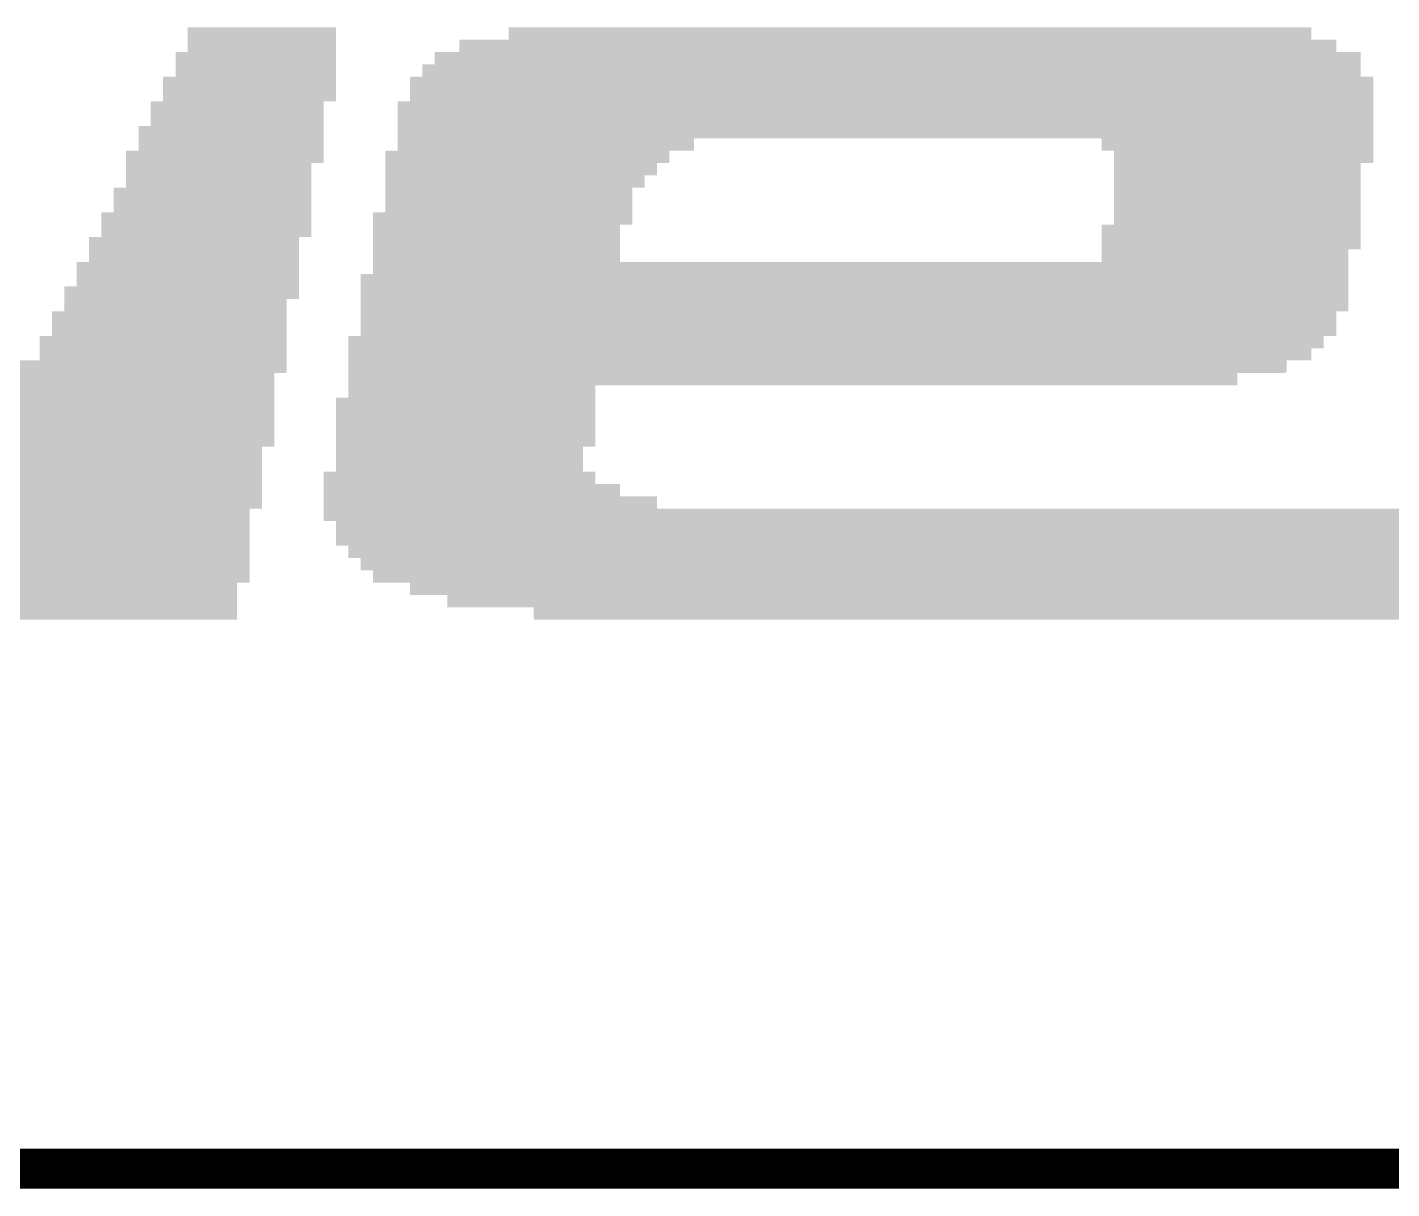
# Model space of a CAD drawing. Extents: x -8 to 142, y 0 to 126.
# Drawn here: x 28.26 to 35.08, y 115.6 to 121.41 of the extents above; entities that cross this region are included whole.
import ezdxf

# ---------------------------------------------------------------- set-up
doc = ezdxf.new("R2010")
doc.units = 0
doc.layers.add('02_ASSY1_GBR', color=6, linetype='CONTINUOUS')

msp = doc.modelspace()

# ---------------------------------------------------------------- linework, layer by layer
at = {"layer": '02_ASSY1_GBR', "const_width": 0.2}
msp.add_lwpolyline([(41.7, 125.7), (-8.3, 125.7), (-8.3, 115.7), (41.7, 115.7)], dxfattribs=at)
at = {"layer": '02_ASSY1_GBR'}
for points in [[(29.06, 121.285148), (29.060018, 121.407852), (29.800992, 121.285148), (29.801, 121.407852)], [(29.060018, 121.407852), (29.06002, 121.407946), (29.801, 121.407852), (29.801094, 121.407946)], [(29.06002, 121.407946), (29.060054, 121.40798), (29.801094, 121.407946), (29.801128, 121.40798)], [(29.060054, 121.40798), (29.060074, 121.408), (29.801128, 121.40798), (29.862926, 121.408)], [(29.060074, 121.408), (29.121872, 121.40802), (29.862926, 121.408), (29.862946, 121.40802)], [(30.665, 121.346148), (30.665018, 121.407926), (34.67702, 121.346148), (34.677, 121.407926)], [(30.665018, 121.407926), (30.66502, 121.407946), (34.677, 121.407926), (34.67698, 121.407946)], [(30.66502, 121.407946), (30.665054, 121.40798), (34.67698, 121.407946), (34.676946, 121.40798)], [(30.665054, 121.40798), (30.665074, 121.408), (34.676946, 121.40798), (30.665074, 121.408)], [(30.418, 121.285148), (30.418018, 121.345926), (34.80102, 121.285148), (34.801, 121.345926)], [(30.418018, 121.345926), (30.41802, 121.345946), (34.801, 121.345926), (34.80098, 121.345946)], [(30.41802, 121.345946), (30.418054, 121.34598), (34.80098, 121.345946), (34.800946, 121.34598)], [(30.418054, 121.34598), (30.418074, 121.346), (34.800946, 121.34598), (34.677148, 121.346)], [(30.418074, 121.346), (30.664872, 121.34602), (34.677148, 121.346), (34.677128, 121.34602)], [(30.664872, 121.34602), (30.66498, 121.346128), (34.677128, 121.34602), (34.67702, 121.346128)], [(30.66498, 121.346128), (30.665, 121.346148), (34.67702, 121.346128), (34.67702, 121.346148)], [(28.999, 121.161148), (28.99902, 121.284946), (29.800986, 121.161148), (29.800992, 121.284946)], [(28.99902, 121.284946), (28.999074, 121.285), (29.800992, 121.284946), (29.800992, 121.285)], [(28.999074, 121.285), (29.059872, 121.28502), (29.800992, 121.285), (29.800992, 121.28502)], [(29.059872, 121.28502), (29.06, 121.285148), (29.800992, 121.28502), (29.800992, 121.285148)], [(30.295, 121.223148), (30.295018, 121.284926), (34.92401, 121.223148), (34.924, 121.284926)], [(30.295018, 121.284926), (30.29502, 121.284946), (34.924, 121.284926), (34.92398, 121.284946)], [(30.29502, 121.284946), (30.295054, 121.28498), (34.92398, 121.284946), (34.923946, 121.28498)], [(30.295054, 121.28498), (30.295074, 121.285), (34.923946, 121.28498), (34.801148, 121.285)], [(30.295074, 121.285), (30.417872, 121.28502), (34.801148, 121.285), (34.801128, 121.28502)], [(30.417872, 121.28502), (30.41798, 121.285128), (34.801128, 121.28502), (34.80102, 121.285128)], [(30.41798, 121.285128), (30.418, 121.285148), (34.80102, 121.285128), (34.80102, 121.285148)], [(30.233, 121.161148), (30.23302, 121.222946), (34.92402, 121.161148), (34.924012, 121.222946)], [(30.23302, 121.222946), (30.233074, 121.223), (34.924012, 121.222946), (34.924012, 121.223)], [(30.233074, 121.223), (30.294872, 121.22302), (34.924012, 121.223), (34.924012, 121.22302)], [(30.294872, 121.22302), (30.295, 121.223148), (34.924012, 121.22302), (34.92401, 121.223148)], [(28.937, 121.038148), (28.93702, 121.160946), (29.80098, 121.038148), (29.800986, 121.160946)], [(28.93702, 121.160946), (28.937074, 121.161), (29.800986, 121.160946), (29.800986, 121.161)], [(28.937074, 121.161), (28.998872, 121.16102), (29.800986, 121.161), (29.800986, 121.16102)], [(28.998872, 121.16102), (28.999, 121.161148), (29.800986, 121.16102), (29.800986, 121.161148)], [(30.171, 121.038148), (30.171018, 121.160926), (34.985994, 121.038148), (34.986, 121.160926)], [(30.171018, 121.160926), (30.17102, 121.160946), (34.986, 121.160926), (34.98598, 121.160946)], [(30.17102, 121.160946), (30.171054, 121.16098), (34.98598, 121.160946), (34.985946, 121.16098)], [(30.171054, 121.16098), (30.171074, 121.161), (34.985946, 121.16098), (34.924148, 121.161)], [(30.171074, 121.161), (30.232872, 121.16102), (34.924148, 121.161), (34.924128, 121.16102)], [(30.232872, 121.16102), (30.23298, 121.161128), (34.924128, 121.16102), (34.92402, 121.161128)], [(30.23298, 121.161128), (30.233, 121.161148), (34.92402, 121.161128), (34.92402, 121.161148)], [(28.875, 120.914148), (28.875018, 121.037852), (29.73899, 120.914148), (29.739, 121.037852)], [(28.875018, 121.037852), (28.87502, 121.037946), (29.739, 121.037852), (29.739094, 121.037946)], [(28.87502, 121.037946), (28.875054, 121.03798), (29.739094, 121.037946), (29.739128, 121.03798)], [(28.875054, 121.03798), (28.875074, 121.038), (29.739128, 121.03798), (29.800926, 121.038)], [(28.875074, 121.038), (28.936872, 121.03802), (29.800926, 121.038), (29.800946, 121.03802)], [(28.936872, 121.03802), (28.936906, 121.038054), (29.800946, 121.03802), (29.80098, 121.038054)], [(28.936906, 121.038054), (28.937, 121.038148), (29.80098, 121.038054), (29.80098, 121.038148)], [(30.110004, 120.853), (30.11002, 121.037946), (34.985984, 120.853), (34.985994, 121.037946)], [(30.11002, 121.037946), (30.110074, 121.038), (34.985994, 121.037946), (34.985994, 121.038)], [(30.110074, 121.038), (30.170872, 121.03802), (34.985994, 121.038), (34.985994, 121.03802)], [(30.170872, 121.03802), (30.171, 121.038148), (34.985994, 121.03802), (34.985994, 121.038148)], [(28.814, 120.791148), (28.81402, 120.913946), (29.738984, 120.791148), (29.73899, 120.913946)], [(28.81402, 120.913946), (28.814074, 120.914), (29.73899, 120.913946), (29.73899, 120.914)], [(28.814074, 120.914), (28.874872, 120.91402), (29.73899, 120.914), (29.73899, 120.91402)], [(28.874872, 120.91402), (28.875, 120.914148), (29.73899, 120.91402), (29.73899, 120.914148)], [(28.813872, 120.79102), (28.814, 120.791148), (29.738984, 120.79102), (29.738984, 120.791148)], [(30.109906, 120.791054), (30.11, 120.791148), (31.59098, 120.791054), (31.59098, 120.791148)], [(30.11, 120.791148), (30.110004, 120.852852), (31.59098, 120.791148), (31.591, 120.852852)], [(30.110004, 120.85298), (30.110004, 120.853), (31.591128, 120.85298), (33.627852, 120.853)], [(30.110004, 120.852852), (30.110004, 120.85298), (31.591, 120.852852), (31.591128, 120.85298)], [(33.62798, 120.852872), (33.627852, 120.853), (34.985984, 120.852872), (34.985984, 120.853)], [(33.628, 120.791074), (33.62798, 120.852872), (34.985982, 120.791074), (34.985984, 120.852872)], [(33.628054, 120.79102), (33.628, 120.791074), (34.985982, 120.79102), (34.985982, 120.791074)], [(28.752, 120.606148), (28.752012, 120.728852), (29.677992, 120.606148), (29.678, 120.728852)], [(28.752012, 120.729054), (28.75202, 120.790946), (29.73898, 120.729054), (29.738984, 120.790946)], [(28.752012, 120.729), (28.752012, 120.729054), (29.738926, 120.729), (29.73898, 120.729054)], [(28.752012, 120.72898), (28.752012, 120.729), (29.678128, 120.72898), (29.738926, 120.729)], [(28.752012, 120.728852), (28.752012, 120.72898), (29.678, 120.728852), (29.678128, 120.72898)], [(28.75202, 120.790946), (28.752074, 120.791), (29.738984, 120.790946), (29.738984, 120.791)], [(28.752074, 120.791), (28.813872, 120.79102), (29.738984, 120.791), (29.738984, 120.79102)], [(30.04801, 120.667054), (30.048014, 120.728852), (31.40598, 120.667054), (31.406, 120.728852)], [(30.048014, 120.729054), (30.048018, 120.790852), (31.46798, 120.729054), (31.468, 120.790852)], [(30.048014, 120.729), (30.048014, 120.729054), (31.467926, 120.729), (31.46798, 120.729054)], [(30.048014, 120.72898), (30.048014, 120.729), (31.406128, 120.72898), (31.467926, 120.729)], [(30.048014, 120.728852), (30.048014, 120.72898), (31.406, 120.728852), (31.406128, 120.72898)], [(30.048018, 120.790852), (30.04802, 120.790946), (31.468, 120.790852), (31.468094, 120.790946)], [(30.04802, 120.790946), (30.048054, 120.79098), (31.468094, 120.790946), (31.468128, 120.79098)], [(30.048054, 120.79098), (30.048074, 120.791), (31.468128, 120.79098), (31.590926, 120.791)], [(30.048074, 120.791), (30.109872, 120.79102), (31.590926, 120.791), (31.590946, 120.79102)], [(30.109872, 120.79102), (30.109906, 120.791054), (31.590946, 120.79102), (31.59098, 120.791054)], [(33.689852, 120.791), (33.628054, 120.79102), (34.985982, 120.791), (34.985982, 120.79102)], [(33.68998, 120.790872), (33.689852, 120.791), (34.985982, 120.790872), (34.985982, 120.791)], [(33.689984, 120.729054), (33.68998, 120.790872), (34.98598, 120.729054), (34.985982, 120.790872)], [(33.689984, 120.729), (33.689984, 120.729054), (34.985926, 120.729), (34.98598, 120.729054)], [(33.689984, 120.72898), (33.689984, 120.729), (34.924128, 120.72898), (34.985926, 120.729)], [(33.689984, 120.728852), (33.689984, 120.72898), (34.924, 120.728852), (34.924128, 120.72898)], [(33.69, 120.421148), (33.689984, 120.728852), (34.923984, 120.421148), (34.924, 120.728852)], [(30.048008, 120.606054), (30.04801, 120.666852), (31.34398, 120.606054), (31.344, 120.666852)], [(30.04801, 120.667), (30.04801, 120.667054), (31.405926, 120.667), (31.40598, 120.667054)], [(30.04801, 120.66698), (30.04801, 120.667), (31.344128, 120.66698), (31.405926, 120.667)], [(30.04801, 120.666852), (30.04801, 120.66698), (31.344, 120.666852), (31.344128, 120.66698)], [(28.69, 120.482148), (28.69002, 120.605946), (29.677986, 120.482148), (29.677992, 120.605946)], [(28.69002, 120.605946), (28.690074, 120.606), (29.677992, 120.605946), (29.677992, 120.606)], [(28.690074, 120.606), (28.751872, 120.60602), (29.677992, 120.606), (29.677992, 120.60602)], [(28.751872, 120.60602), (28.752, 120.606148), (29.677992, 120.60602), (29.677992, 120.606148)], [(30.048, 120.482148), (30.048008, 120.605852), (31.281986, 120.482148), (31.282, 120.605852)], [(30.048008, 120.606), (30.048008, 120.606054), (31.343926, 120.606), (31.34398, 120.606054)], [(30.048008, 120.60598), (30.048008, 120.606), (31.282128, 120.60598), (31.343926, 120.606)], [(30.048008, 120.605852), (30.048008, 120.60598), (31.282, 120.605852), (31.282128, 120.60598)], [(28.628, 120.359148), (28.62802, 120.481946), (29.67798, 120.359148), (29.677986, 120.481946)], [(28.62802, 120.481946), (28.628074, 120.482), (29.677986, 120.481946), (29.677986, 120.482)], [(28.628074, 120.482), (28.689872, 120.48202), (29.677986, 120.482), (29.677986, 120.48202)], [(28.689872, 120.48202), (28.69, 120.482148), (29.677986, 120.48202), (29.677986, 120.482148)], [(29.986016, 120.421054), (29.98602, 120.481946), (31.28198, 120.421054), (31.281986, 120.481946)], [(29.98602, 120.481946), (29.986074, 120.482), (31.281986, 120.481946), (31.281986, 120.482)], [(29.986074, 120.482), (30.047872, 120.48202), (31.281986, 120.482), (31.281986, 120.48202)], [(30.047872, 120.48202), (30.048, 120.482148), (31.281986, 120.48202), (31.281986, 120.482148)], [(29.986002, 120.235128), (29.986016, 120.420852), (31.22102, 120.235128), (31.221, 120.420852)], [(29.986016, 120.421), (29.986016, 120.421054), (31.281926, 120.421), (31.28198, 120.421054)], [(29.986016, 120.42098), (29.986016, 120.421), (31.221128, 120.42098), (31.281926, 120.421)], [(29.986016, 120.420852), (29.986016, 120.42098), (31.221, 120.420852), (31.221128, 120.42098)], [(33.628006, 120.297054), (33.62802, 120.420946), (34.92398, 120.297054), (34.923984, 120.420946)], [(33.62802, 120.420946), (33.628074, 120.421), (34.923984, 120.420946), (34.923984, 120.421)], [(33.628074, 120.421), (33.689872, 120.42102), (34.923984, 120.421), (34.923984, 120.42102)], [(33.689872, 120.42102), (33.69, 120.421148), (34.923984, 120.42102), (34.923984, 120.421148)], [(28.567, 120.235148), (28.567018, 120.358852), (29.61599, 120.235148), (29.616, 120.358852)], [(28.567018, 120.358852), (28.56702, 120.358946), (29.616, 120.358852), (29.616094, 120.358946)], [(28.56702, 120.358946), (28.567054, 120.35898), (29.616094, 120.358946), (29.616128, 120.35898)], [(28.567054, 120.35898), (28.567074, 120.359), (29.616128, 120.35898), (29.677926, 120.359)], [(28.567074, 120.359), (28.627872, 120.35902), (29.677926, 120.359), (29.677946, 120.35902)], [(28.627872, 120.35902), (28.627906, 120.359054), (29.677946, 120.35902), (29.67798, 120.359054)], [(28.627906, 120.359054), (28.628, 120.359148), (29.67798, 120.359054), (29.67798, 120.359148)], [(33.628, 120.235128), (33.628006, 120.296852), (34.86198, 120.235128), (34.862, 120.296852)], [(33.628006, 120.297), (33.628006, 120.297054), (34.923926, 120.297), (34.92398, 120.297054)], [(33.628006, 120.29698), (33.628006, 120.297), (34.862128, 120.29698), (34.923926, 120.297)], [(33.628006, 120.296852), (33.628006, 120.29698), (34.862, 120.296852), (34.862128, 120.29698)], [(28.505, 120.112148), (28.50502, 120.234946), (29.615984, 120.112148), (29.61599, 120.234946)], [(28.50502, 120.234946), (28.505074, 120.235), (29.61599, 120.234946), (29.61599, 120.235)], [(28.505074, 120.235), (28.566872, 120.23502), (29.61599, 120.235), (29.61599, 120.23502)], [(28.566872, 120.23502), (28.567, 120.235148), (29.61599, 120.23502), (29.61599, 120.235148)], [(29.986, 120.174148), (29.986002, 120.23498), (34.86198, 120.174148), (34.86198, 120.23498)], [(29.986002, 120.235), (29.986002, 120.235128), (31.221148, 120.235), (31.22102, 120.235128)], [(29.986002, 120.23498), (29.986002, 120.235), (34.86198, 120.23498), (34.86198, 120.235)], [(33.627872, 120.235), (33.628, 120.235128), (34.86198, 120.235), (34.86198, 120.235128)], [(28.44301, 120.050054), (28.44302, 120.111946), (29.61598, 120.050054), (29.615984, 120.111946)], [(28.44302, 120.111946), (28.443074, 120.112), (29.615984, 120.111946), (29.615984, 120.112)], [(28.443074, 120.112), (28.504872, 120.11202), (29.615984, 120.112), (29.615984, 120.11202)], [(28.504872, 120.11202), (28.505, 120.112148), (29.615984, 120.11202), (29.615984, 120.112148)], [(29.925006, 119.988054), (29.92502, 120.173946), (34.86198, 119.988054), (34.86198, 120.173946)], [(29.92502, 120.173946), (29.925074, 120.174), (34.86198, 120.173946), (34.86198, 120.174)], [(29.925074, 120.174), (29.985872, 120.17402), (34.86198, 120.174), (34.86198, 120.17402)], [(29.985872, 120.17402), (29.986, 120.174148), (34.86198, 120.17402), (34.86198, 120.174148)], [(28.443, 119.988148), (28.443008, 120.049852), (29.553996, 119.988148), (29.554, 120.049852)], [(28.443008, 120.05), (28.44301, 120.050054), (29.615926, 120.05), (29.61598, 120.050054)], [(28.443008, 120.04998), (28.443008, 120.05), (29.554128, 120.04998), (29.615926, 120.05)], [(28.443008, 120.049852), (28.443008, 120.04998), (29.554, 120.049852), (29.554128, 120.04998)], [(28.382, 119.865148), (28.38202, 119.987946), (29.55399, 119.865148), (29.553996, 119.987946)], [(28.38202, 119.987946), (28.382074, 119.988), (29.553996, 119.987946), (29.553996, 119.988)], [(28.382074, 119.988), (28.442872, 119.98802), (29.553996, 119.988), (29.553996, 119.98802)], [(28.442872, 119.98802), (28.443, 119.988148), (29.553996, 119.98802), (29.553996, 119.988148)], [(29.925, 119.865148), (29.925006, 119.987852), (34.80098, 119.865148), (34.801, 119.987852)], [(29.925006, 119.988), (29.925006, 119.988054), (34.861926, 119.988), (34.86198, 119.988054)], [(29.925006, 119.98798), (29.925006, 119.988), (34.801128, 119.98798), (34.861926, 119.988)], [(29.925006, 119.987852), (29.925006, 119.98798), (34.801, 119.987852), (34.801128, 119.98798)], [(28.32, 119.742148), (28.32002, 119.864946), (29.553982, 119.742148), (29.553988, 119.864946)], [(28.32002, 119.864946), (28.320074, 119.865), (29.553988, 119.864946), (29.55399, 119.865)], [(28.320074, 119.865), (28.381872, 119.86502), (29.55399, 119.865), (29.55399, 119.86502)], [(28.381872, 119.86502), (28.382, 119.865148), (29.55399, 119.86502), (29.55399, 119.865148)], [(29.86302, 119.864946), (29.863054, 119.86498), (34.739094, 119.864946), (34.739128, 119.86498)], [(29.86302, 119.864852), (29.86302, 119.864946), (34.739, 119.864852), (34.739094, 119.864946)], [(29.86302, 119.803054), (29.86302, 119.864852), (34.73898, 119.803054), (34.739, 119.864852)], [(29.863054, 119.86498), (29.863074, 119.865), (34.739128, 119.86498), (34.800926, 119.865)], [(29.863074, 119.865), (29.924872, 119.86502), (34.800926, 119.865), (34.800946, 119.86502)], [(29.924872, 119.86502), (29.924906, 119.865054), (34.800946, 119.86502), (34.80098, 119.865054)], [(29.924906, 119.865054), (29.925, 119.865148), (34.80098, 119.865054), (34.80098, 119.865148)], [(29.86302, 119.803), (29.86302, 119.803054), (34.738926, 119.803), (34.73898, 119.803054)], [(29.86302, 119.80298), (29.86302, 119.803), (34.677128, 119.80298), (34.738926, 119.803)], [(29.86302, 119.802852), (29.86302, 119.80298), (34.677, 119.802852), (34.677128, 119.80298)], [(29.86302, 119.742054), (29.86302, 119.802852), (34.67698, 119.742054), (34.677, 119.802852)], [(27.209, 119.680074), (27.20899, 119.742), (29.55398, 119.680074), (29.553982, 119.742)], [(28.196148, 119.742), (28.319872, 119.74202), (29.553982, 119.742), (29.553982, 119.74202)], [(28.319872, 119.74202), (28.32, 119.742148), (29.553982, 119.74202), (29.553982, 119.742148)], [(29.86302, 119.742), (29.86302, 119.742054), (34.676926, 119.742), (34.67698, 119.742054)], [(29.86302, 119.74198), (29.86302, 119.742), (34.554128, 119.74198), (34.676926, 119.742)], [(29.86302, 119.741852), (29.86302, 119.74198), (34.554, 119.741852), (34.554128, 119.74198)], [(29.86302, 119.680054), (29.86302, 119.741852), (34.55398, 119.680054), (34.554, 119.741852)], [(27.20902, 119.680054), (27.209, 119.680074), (29.55398, 119.680054), (29.55398, 119.680074)], [(27.209054, 119.68002), (27.20902, 119.680054), (29.553946, 119.68002), (29.55398, 119.680054)], [(27.270852, 119.68), (27.209054, 119.68002), (29.553926, 119.68), (29.553946, 119.68002)], [(27.270872, 119.67998), (27.270852, 119.68), (29.493128, 119.67998), (29.553926, 119.68)], [(27.27098, 119.679872), (27.270872, 119.67998), (29.49302, 119.679872), (29.493128, 119.67998)], [(27.270982, 119.679852), (27.27098, 119.679872), (29.493, 119.679852), (29.49302, 119.679872)], [(27.271, 119.556074), (27.270982, 119.679852), (29.492992, 119.556074), (29.493, 119.679852)], [(29.86302, 119.68), (29.86302, 119.680054), (34.553926, 119.68), (34.55398, 119.680054)], [(29.86302, 119.67998), (29.86302, 119.68), (34.307128, 119.67998), (34.553926, 119.68)], [(29.86302, 119.679852), (29.86302, 119.67998), (34.307, 119.679852), (34.307128, 119.67998)], [(29.86302, 119.618054), (29.86302, 119.679852), (34.30698, 119.618054), (34.307, 119.679852)], [(29.863, 119.556148), (29.863018, 119.617852), (31.096994, 119.556148), (31.097, 119.617852)], [(29.863018, 119.61798), (29.86302, 119.618), (31.097128, 119.61798), (34.306926, 119.618)], [(29.863018, 119.617852), (29.863018, 119.61798), (31.097, 119.617852), (31.097128, 119.61798)], [(29.86302, 119.618), (29.86302, 119.618054), (34.306926, 119.618), (34.30698, 119.618054)], [(27.271054, 119.55602), (27.271, 119.556074), (29.492992, 119.55602), (29.492992, 119.556074)], [(27.331852, 119.556), (27.271054, 119.55602), (29.492992, 119.556), (29.492992, 119.55602)], [(27.33198, 119.555872), (27.331852, 119.556), (29.492992, 119.555872), (29.492992, 119.556)], [(27.332, 119.433074), (27.33198, 119.555872), (29.492986, 119.433074), (29.492992, 119.555872)], [(29.801006, 119.310054), (29.80102, 119.555946), (31.09698, 119.310054), (31.096994, 119.555946)], [(29.80102, 119.555946), (29.801074, 119.556), (31.096994, 119.555946), (31.096994, 119.556)], [(29.801074, 119.556), (29.862872, 119.55602), (31.096994, 119.556), (31.096994, 119.55602)], [(29.862872, 119.55602), (29.863, 119.556148), (31.096994, 119.55602), (31.096994, 119.556148)], [(27.332054, 119.43302), (27.332, 119.433074), (29.492986, 119.43302), (29.492986, 119.433074)], [(27.393852, 119.433), (27.332054, 119.43302), (29.492986, 119.433), (29.492986, 119.43302)], [(27.39398, 119.432872), (27.393852, 119.433), (29.492986, 119.432872), (29.492986, 119.433)], [(27.394, 119.310074), (27.39398, 119.432872), (29.49298, 119.310074), (29.492986, 119.432872)], [(27.39402, 119.310054), (27.394, 119.310074), (29.49298, 119.310054), (29.49298, 119.310074)], [(27.394054, 119.31002), (27.39402, 119.310054), (29.492946, 119.31002), (29.49298, 119.310054)], [(27.455852, 119.31), (27.394054, 119.31002), (29.492926, 119.31), (29.492946, 119.31002)], [(27.455872, 119.30998), (27.455852, 119.31), (29.431128, 119.30998), (29.492926, 119.31)], [(27.45598, 119.309872), (27.455872, 119.30998), (29.43102, 119.309872), (29.431128, 119.30998)], [(27.455982, 119.309852), (27.45598, 119.309872), (29.431, 119.309852), (29.43102, 119.309872)], [(27.456, 119.248074), (27.455982, 119.309852), (29.430994, 119.248074), (29.431, 119.309852)], [(29.801, 119.186148), (29.801006, 119.309852), (31.03602, 119.186148), (31.036, 119.309852)], [(29.801006, 119.31), (29.801006, 119.310054), (31.096926, 119.31), (31.09698, 119.310054)], [(29.801006, 119.30998), (29.801006, 119.31), (31.036128, 119.30998), (31.096926, 119.31)], [(29.801006, 119.309852), (29.801006, 119.30998), (31.036, 119.309852), (31.036128, 119.30998)], [(27.456054, 119.24802), (27.456, 119.248074), (29.430994, 119.24802), (29.430994, 119.248074)], [(27.516852, 119.248), (27.456054, 119.24802), (29.430994, 119.248), (29.430994, 119.24802)], [(27.51698, 119.247872), (27.516852, 119.248), (29.430994, 119.247872), (29.430994, 119.248)], [(27.517, 119.124074), (27.51698, 119.247872), (29.430986, 119.124074), (29.430994, 119.247872)], [(29.73902, 119.185946), (29.739054, 119.18598), (31.09698, 119.185946), (31.096946, 119.18598)], [(29.73902, 119.185926), (29.73902, 119.185946), (31.097, 119.185926), (31.09698, 119.185946)], [(29.73902, 119.124128), (29.73902, 119.185926), (31.09702, 119.124128), (31.097, 119.185926)], [(29.739054, 119.18598), (29.739074, 119.186), (31.096946, 119.18598), (31.036148, 119.186)], [(29.739074, 119.186), (29.800872, 119.18602), (31.036148, 119.186), (31.036128, 119.18602)], [(29.800872, 119.18602), (29.80098, 119.186128), (31.036128, 119.18602), (31.03602, 119.186128)], [(29.80098, 119.186128), (29.801, 119.186148), (31.03602, 119.186128), (31.03602, 119.186148)], [(27.517054, 119.12402), (27.517, 119.124074), (29.430986, 119.12402), (29.430986, 119.124074)], [(27.578852, 119.124), (27.517054, 119.12402), (29.430986, 119.124), (29.430986, 119.12402)], [(27.57898, 119.123872), (27.578852, 119.124), (29.430986, 119.123872), (29.430986, 119.124)], [(27.579, 119.001074), (27.57898, 119.123872), (29.43098, 119.001074), (29.430986, 119.123872)], [(29.73902, 119.124), (29.73902, 119.124128), (31.097148, 119.124), (31.09702, 119.124128)], [(29.73902, 119.12398), (29.73902, 119.124), (31.220946, 119.12398), (31.097148, 119.124)], [(29.73902, 119.123926), (29.73902, 119.12398), (31.221, 119.123926), (31.220946, 119.12398)], [(29.73902, 119.063128), (29.73902, 119.123926), (31.22102, 119.063128), (31.221, 119.123926)], [(29.73902, 119.063), (29.73902, 119.063128), (31.221148, 119.063), (31.22102, 119.063128)], [(29.73902, 119.06298), (29.73902, 119.063), (31.405946, 119.06298), (31.221148, 119.063)], [(29.73902, 119.062926), (29.73902, 119.06298), (31.406, 119.062926), (31.405946, 119.06298)], [(29.73902, 119.001128), (29.73902, 119.062926), (31.40602, 119.001128), (31.406, 119.062926)], [(27.57902, 119.001054), (27.579, 119.001074), (29.43098, 119.001054), (29.43098, 119.001074)], [(27.579054, 119.00102), (27.57902, 119.001054), (29.430946, 119.00102), (29.43098, 119.001054)], [(27.640852, 119.001), (27.579054, 119.00102), (29.430926, 119.001), (29.430946, 119.00102)], [(27.640872, 119.00098), (27.640852, 119.001), (29.369128, 119.00098), (29.430926, 119.001)], [(27.64098, 119.000872), (27.640872, 119.00098), (29.36902, 119.000872), (29.369128, 119.00098)], [(27.640982, 119.000852), (27.64098, 119.000872), (29.369, 119.000852), (29.36902, 119.000872)], [(27.641, 118.877074), (27.640982, 119.000852), (29.368992, 118.877074), (29.369, 119.000852)], [(29.73902, 119.001), (29.73902, 119.001128), (31.406148, 119.001), (31.40602, 119.001128)], [(29.73902, 119.00098), (29.73902, 119.001), (36.591128, 119.00098), (36.651926, 119.001)], [(29.73902, 119.000852), (29.73902, 119.00098), (36.591, 119.000852), (36.591128, 119.00098)], [(29.73902, 118.939054), (29.73902, 119.000852), (36.59098, 118.939054), (36.591, 119.000852)], [(29.739074, 118.939), (29.73902, 118.939054), (36.590926, 118.939), (36.59098, 118.939054)], [(29.800872, 118.93898), (29.800852, 118.939), (36.467128, 118.93898), (36.590926, 118.939)], [(29.80098, 118.938872), (29.800872, 118.93898), (36.46702, 118.938872), (36.467128, 118.93898)], [(29.800982, 118.938852), (29.80098, 118.938872), (36.467, 118.938852), (36.46702, 118.938872)], [(29.800992, 118.877054), (29.800982, 118.938852), (36.46698, 118.877054), (36.467, 118.938852)], [(27.641054, 118.87702), (27.641, 118.877074), (29.368992, 118.87702), (29.368992, 118.877074)], [(27.702852, 118.877), (27.641054, 118.87702), (29.368992, 118.877), (29.368992, 118.87702)], [(27.70298, 118.876872), (27.702852, 118.877), (29.368992, 118.876872), (29.368992, 118.877)], [(27.703, 118.754074), (27.70298, 118.876872), (29.368986, 118.754074), (29.368992, 118.876872)], [(29.800992, 118.877), (29.800992, 118.877054), (36.466926, 118.877), (36.46698, 118.877054)], [(29.800992, 118.87698), (29.800992, 118.877), (36.405128, 118.87698), (36.466926, 118.877)], [(29.800992, 118.876852), (29.800992, 118.87698), (36.405, 118.876852), (36.405128, 118.87698)], [(29.801, 118.816074), (29.800992, 118.876852), (36.40498, 118.816074), (36.405, 118.876852)], [(29.80102, 118.816054), (29.801, 118.816074), (36.40498, 118.816054), (36.40498, 118.816074)], [(29.801054, 118.81602), (29.80102, 118.816054), (36.404946, 118.81602), (36.40498, 118.816054)], [(29.862852, 118.816), (29.801054, 118.81602), (36.404926, 118.816), (36.404946, 118.81602)], [(29.862872, 118.81598), (29.862852, 118.816), (36.282128, 118.81598), (36.404926, 118.816)], [(29.86298, 118.815872), (29.862872, 118.81598), (36.28202, 118.815872), (36.282128, 118.81598)], [(29.862982, 118.815852), (29.86298, 118.815872), (36.282, 118.815852), (36.28202, 118.815872)], [(29.863, 118.754074), (29.862982, 118.815852), (36.28198, 118.754074), (36.282, 118.815852)], [(27.703054, 118.75402), (27.703, 118.754074), (29.368986, 118.75402), (29.368986, 118.754074)], [(27.763852, 118.754), (27.703054, 118.75402), (29.368986, 118.754), (29.368986, 118.75402)], [(27.76398, 118.753872), (27.763852, 118.754), (29.368986, 118.753872), (29.368986, 118.754)], [(27.764, 118.692074), (27.76398, 118.753872), (29.368982, 118.692074), (29.368986, 118.753872)], [(29.86302, 118.754054), (29.863, 118.754074), (36.28198, 118.754054), (36.28198, 118.754074)], [(29.863054, 118.75402), (29.86302, 118.754054), (36.281946, 118.75402), (36.28198, 118.754054)], [(29.924852, 118.754), (29.863054, 118.75402), (36.281926, 118.754), (36.281946, 118.75402)], [(29.924872, 118.75398), (29.924852, 118.754), (36.220128, 118.75398), (36.281926, 118.754)], [(29.92498, 118.753872), (29.924872, 118.75398), (36.22002, 118.753872), (36.220128, 118.75398)], [(29.924982, 118.753852), (29.92498, 118.753872), (36.22, 118.753852), (36.22002, 118.753872)], [(29.925, 118.692074), (29.924982, 118.753852), (36.21998, 118.692074), (36.22, 118.753852)], [(27.764054, 118.69202), (27.764, 118.692074), (29.368982, 118.69202), (29.368982, 118.692074)], [(27.825852, 118.692), (27.764054, 118.69202), (29.368982, 118.692), (29.368982, 118.69202)], [(27.82598, 118.691872), (27.825852, 118.692), (29.368982, 118.691872), (29.368982, 118.692)], [(27.82599, 118.631054), (27.82598, 118.691872), (29.36898, 118.631054), (29.368982, 118.691872)], [(29.92502, 118.692054), (29.925, 118.692074), (36.21998, 118.692054), (36.21998, 118.692074)], [(29.925054, 118.69202), (29.92502, 118.692054), (36.219946, 118.69202), (36.21998, 118.692054)], [(29.985852, 118.692), (29.925054, 118.69202), (36.219926, 118.692), (36.219946, 118.69202)], [(29.985872, 118.69198), (29.985852, 118.692), (36.097128, 118.69198), (36.219926, 118.692)], [(29.98598, 118.691872), (29.985872, 118.69198), (36.09702, 118.691872), (36.097128, 118.69198)], [(29.985982, 118.691852), (29.98598, 118.691872), (36.097, 118.691852), (36.09702, 118.691872)], [(29.986, 118.631074), (29.985982, 118.691852), (36.09698, 118.631074), (36.097, 118.691852)], [(27.82599, 118.631), (27.82599, 118.631054), (29.368926, 118.631), (29.36898, 118.631054)], [(27.82599, 118.63098), (27.82599, 118.631), (29.307128, 118.63098), (29.368926, 118.631)], [(27.82599, 118.630852), (27.82599, 118.63098), (29.307, 118.630852), (29.307128, 118.63098)], [(27.826, 118.569074), (27.82599, 118.630852), (29.306992, 118.569074), (29.307, 118.630852)], [(29.98602, 118.631054), (29.986, 118.631074), (36.09698, 118.631054), (36.09698, 118.631074)], [(29.986054, 118.63102), (29.98602, 118.631054), (36.096946, 118.63102), (36.09698, 118.631054)], [(30.170852, 118.631), (29.986054, 118.63102), (36.096926, 118.631), (36.096946, 118.63102)], [(30.170872, 118.63098), (30.170852, 118.631), (36.035128, 118.63098), (36.096926, 118.631)], [(30.17098, 118.630872), (30.170872, 118.63098), (36.03502, 118.630872), (36.035128, 118.63098)], [(30.170982, 118.630852), (30.17098, 118.630872), (36.035, 118.630852), (36.03502, 118.630872)], [(30.171, 118.569074), (30.170982, 118.630852), (36.03498, 118.569074), (36.035, 118.630852)], [(27.826054, 118.56902), (27.826, 118.569074), (29.306992, 118.56902), (29.306992, 118.569074)], [(27.887852, 118.569), (27.826054, 118.56902), (29.306992, 118.569), (29.306992, 118.56902)], [(27.88798, 118.568872), (27.887852, 118.569), (29.306992, 118.568872), (29.306992, 118.569)], [(27.888, 118.445074), (27.88798, 118.568872), (29.30698, 118.445074), (29.306992, 118.568872)], [(30.17102, 118.569054), (30.171, 118.569074), (36.03498, 118.569054), (36.03498, 118.569074)], [(30.171054, 118.56902), (30.17102, 118.569054), (36.034946, 118.56902), (36.03498, 118.569054)], [(30.356852, 118.569), (30.171054, 118.56902), (36.034926, 118.569), (36.034946, 118.56902)], [(30.356872, 118.56898), (30.356852, 118.569), (35.912128, 118.56898), (36.034926, 118.569)], [(30.35698, 118.568872), (30.356872, 118.56898), (35.91202, 118.568872), (35.912128, 118.56898)], [(30.356982, 118.568852), (30.35698, 118.568872), (35.912, 118.568852), (35.91202, 118.568872)], [(30.357, 118.507074), (30.356982, 118.568852), (35.91198, 118.507074), (35.912, 118.568852)], [(30.35702, 118.507054), (30.357, 118.507074), (35.91198, 118.507054), (35.91198, 118.507074)], [(30.357054, 118.50702), (30.35702, 118.507054), (35.911946, 118.50702), (35.91198, 118.507054)], [(30.788852, 118.507), (30.357054, 118.50702), (35.911926, 118.507), (35.911946, 118.50702)], [(30.788872, 118.50698), (30.788852, 118.507), (35.850128, 118.50698), (35.911926, 118.507)], [(30.78898, 118.506872), (30.788872, 118.50698), (35.85002, 118.506872), (35.850128, 118.50698)], [(30.788982, 118.506852), (30.78898, 118.506872), (35.85, 118.506852), (35.85002, 118.506872)], [(30.789, 118.445074), (30.788982, 118.506852), (35.84998, 118.445074), (35.85, 118.506852)], [(27.88802, 118.445054), (27.888, 118.445074), (29.30698, 118.445054), (29.30698, 118.445074)], [(27.888054, 118.44502), (27.88802, 118.445054), (29.306946, 118.44502), (29.30698, 118.445054)], [(29.306926, 118.445), (27.888054, 118.44502), (29.306926, 118.445), (29.306946, 118.44502)], [(30.78902, 118.445054), (30.789, 118.445074), (35.84998, 118.445054), (35.84998, 118.445074)], [(30.789054, 118.44502), (30.78902, 118.445054), (35.849946, 118.44502), (35.84998, 118.445054)], [(35.849926, 118.445), (30.789054, 118.44502), (35.849926, 118.445), (35.849946, 118.44502)]]:
    msp.add_solid(points, dxfattribs=at)

doc.saveas('drawing.dxf')
